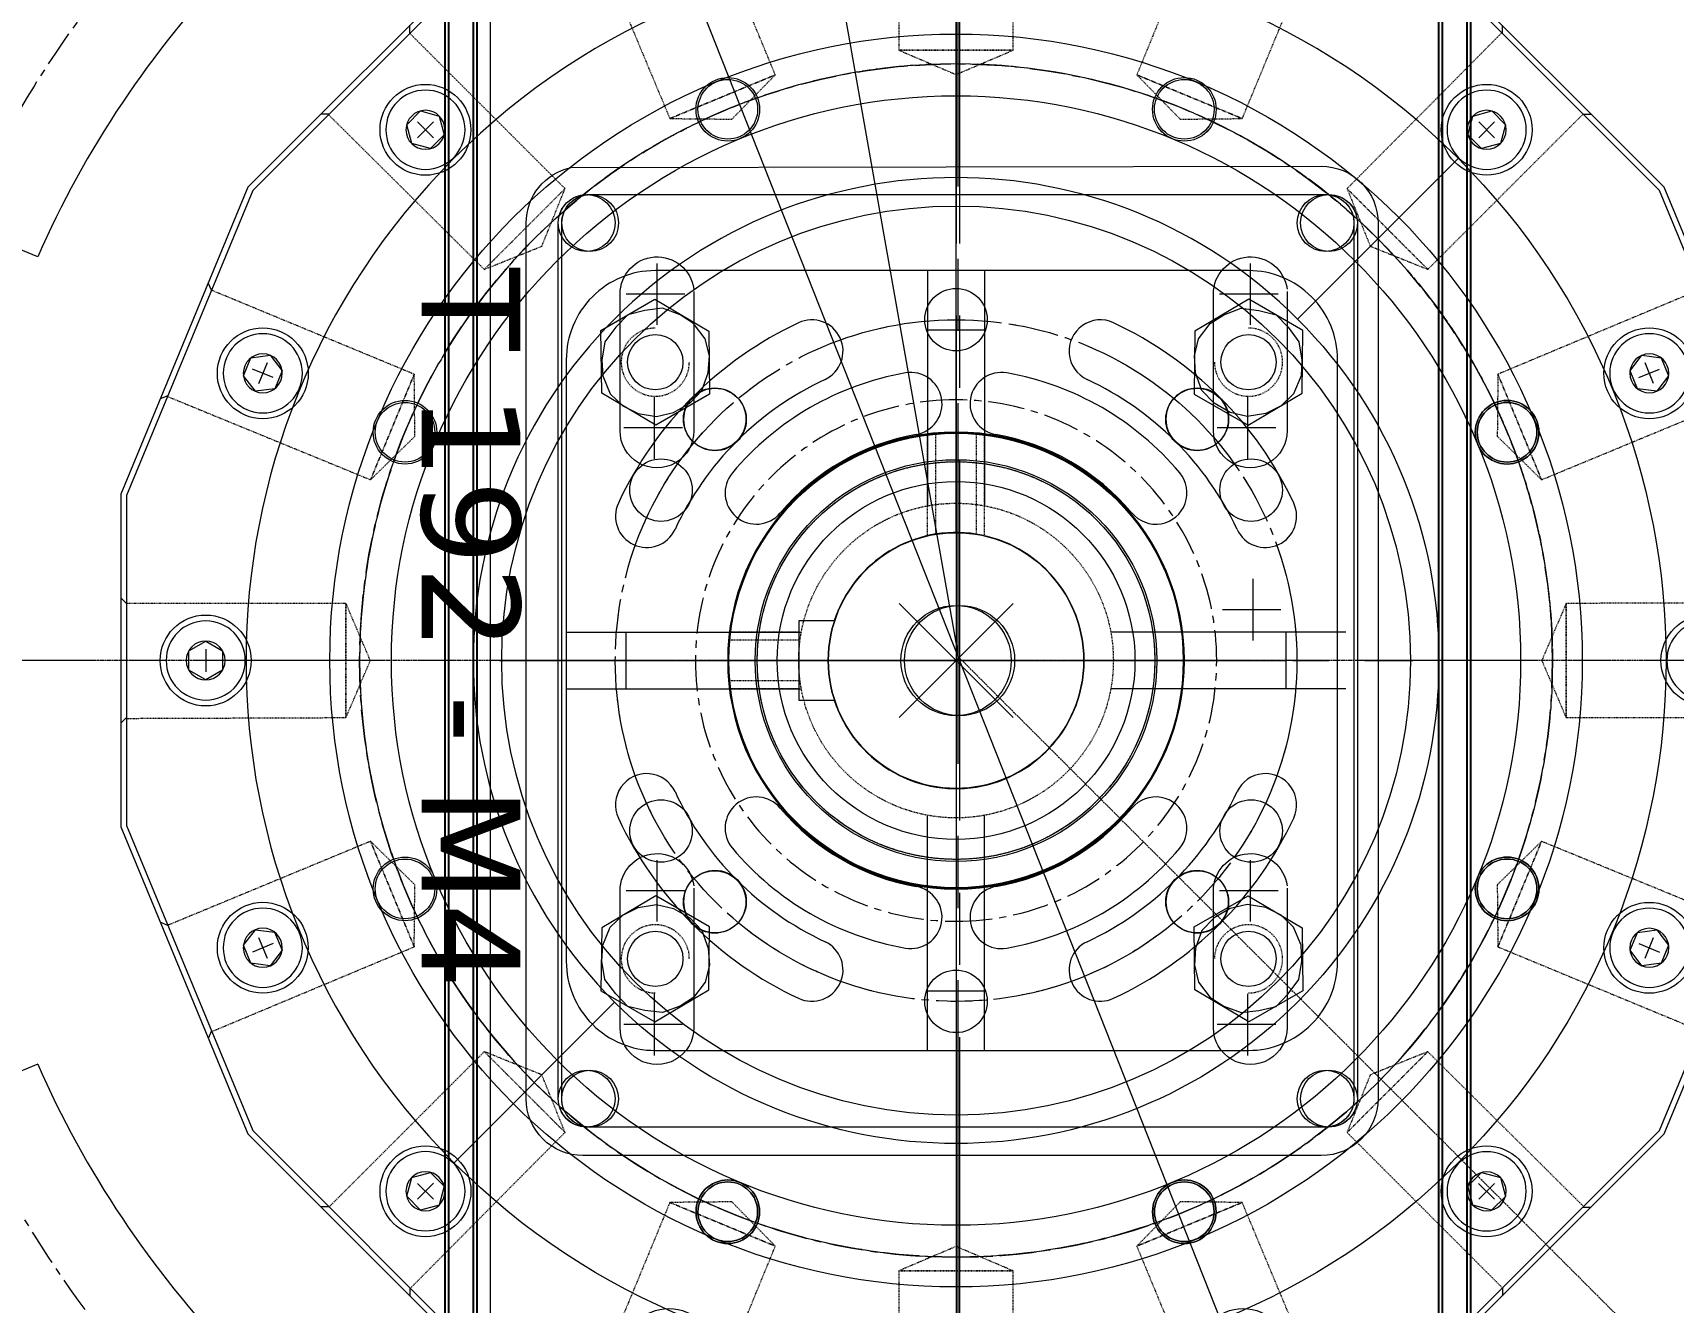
# Model space of a CAD drawing. Extents: x -3873 to 164127, y 7129 to 96529.
# Drawn here: x 83887.2 to 84176, y 64186.1 to 64409.5 of the extents above; entities that cross this region are included whole.
import ezdxf

# ---------------------------------------------------------------- set-up
doc = ezdxf.new("R2010")
doc.units = 0
doc.header["$PDMODE"] = 35
doc.header["$PDSIZE"] = 25
for name, pattern in [('ACAD_ISO02W100', [15, 12, -3]), ('CENTER', [50.8, 31.75, -6.35, 6.35, -6.35]), ('CENTRE', [50.8, 31.75, -6.35, 6.35, -6.35]), ('DASHED', [0.2068, 0.1655, -0.0413])]:
    doc.linetypes.add(name, pattern=pattern)
doc.layers.get('0').update_dxf_attribs({"linetype": 'CONTINUOUS'})
doc.layers.get('Defpoints').update_dxf_attribs({"linetype": 'CONTINUOUS'})
doc.layers.add('AM_5', color=3, linetype='CONTINUOUS', lineweight=25)
doc.layers.add('LAYOUT Kromeka', color=1, linetype='CONTINUOUS', lineweight=5)
doc.dimstyles.new('ISO-25', dxfattribs={"dimtxt": 2.5, "dimasz": 2.5, "dimexe": 1.25, "dimexo": 0.625, "dimtad": 1, "dimtxsty": 'Standard', "dimcen": 2.5, "dimadec": 0, "dimazin": 0, "dimtfac": 1, "dimtmove": 0, "dimatfit": 3, "dimfxl": 0, "dimarcsym": 0})
doc.dimstyles.new('ISO-25$3', dxfattribs={"dimtxt": 2.498, "dimasz": 2.5, "dimexe": 1.25, "dimexo": 0.625, "dimtad": 1, "dimdec": 1, "dimtxsty": 'Standard', "dimcen": 2.5, "dimclrd": 252, "dimclre": 252, "dimclrt": 1, "dimadec": 0, "dimazin": 0, "dimtfac": 1, "dimtmove": 2, "dimatfit": 3, "dimfxl": 0, "dimarcsym": 0})

# ---------------------------------------------------------------- blocks, each defined once
blk = doc.blocks.new('kilavuz-air-ust')
at = {"linetype": 'Continuous', "ltscale": 2}
for points, knots in [([(-132.1, -93.32, 36.52), (-124.22, -93.1, 36.52), (-116.34, -93.14, 36.52), (-101.74, -93.68, 36.52), (-94.99, -94.12, 36.52), (-82.99, -95.23, 36.52), (-77.72, -95.84, 36.52), (-67.25, -97.27, 36.52), (-62.05, -98.09, 36.52), (-49.79, -100.31, 36.52), (-42.77, -101.79, 36.52), (-28.35, -105.27, 36.52), (-20.96, -107.29, 36.52), (-6.39, -111.77, 36.52), (0.78, -114.21, 36.52), (14.86, -119.47, 36.52), (21.76, -122.29, 36.52), (35.31, -128.26, 36.52), (41.95, -131.42, 36.52), (54.93, -138.03, 36.52), (61.27, -141.49, 36.52), (79.88, -152.27, 36.52), (91.7, -160, 36.52), (114.18, -176.27, 36.52), (124.85, -184.83, 36.52), (143.15, -200.86, 36.52), (150.96, -208.23, 36.52), (165.95, -223.32, 36.52), (173.11, -231.05, 36.52), (186.84, -246.78, 36.52), (193.4, -254.79, 36.52), (207.41, -272.96, 36.52), (214.72, -283.17, 36.52), (228.57, -303.93, 36.52), (235.12, -314.48, 36.52), (247.5, -335.85, 36.52), (253.34, -346.68, 36.52), (264.37, -368.61, 36.52), (269.56, -379.7, 36.52), (279.33, -402.11, 36.52), (283.92, -413.44, 36.52), (292.5, -436.3, 36.52), (296.51, -447.83, 36.52), (305.55, -476.03, 36.52), (310.31, -492.79, 36.52), (318.74, -526.61, 36.52), (322.42, -543.68, 36.52), (325.91, -562.7, 36.52), (326.24, -564.53, 36.52), (327.21, -570.03, 36.52), (327.84, -573.7, 36.52), (328.63, -578.52, 36.52), (328.81, -579.66, 36.52), (329.15, -581.78, 36.52), (329.3, -582.75, 36.52), (329.53, -584.23, 36.52), (329.61, -584.73, 36.52), (329.76, -585.71, 36.52), (329.83, -586.18, 36.52), (330.05, -587.62, 36.52), (330.18, -588.56, 36.52), (330.44, -590.6, 36.52), (330.57, -591.69, 36.52), (330.83, -594.18, 36.52), (330.96, -595.57, 36.52), (331.22, -598.8, 36.52), (331.35, -600.63, 36.52), (331.77, -607.25, 36.52), (332.05, -613.01, 36.52), (332.38, -621.79, 36.52), (332.43, -623.09, 36.52), (332.56, -627.13, 36.52), (332.66, -630.03, 36.52), (332.79, -634.66, 36.52), (332.84, -636.23, 36.52), (332.95, -640.39, 36.52), (333.02, -643.1, 36.52), (333.08, -645.4, 36.52)], [0, 0, 0, 0, 0.036533, 0.036533, 0.067928, 0.067928, 0.092676, 0.092676, 0.117424, 0.117424, 0.151278, 0.151278, 0.187913, 0.187913, 0.224548, 0.224548, 0.261183, 0.261183, 0.297817, 0.297817, 0.334452, 0.334452, 0.407721, 0.407721, 0.480991, 0.480991, 0.540076, 0.540076, 0.599161, 0.599161, 0.658246, 0.658246, 0.730999, 0.730999, 0.803752, 0.803752, 0.876505, 0.876505, 0.949258, 0.949258, 1.022011, 1.022011, 1.094764, 1.094764, 1.198431, 1.198431, 1.302097, 1.302097, 1.313136, 1.313136, 1.335214, 1.335214, 1.342067, 1.342067, 1.347928, 1.347928, 1.350909, 1.350909, 1.353891, 1.353891, 1.359853, 1.359853, 1.365683, 1.365683, 1.371514, 1.371514, 1.377344, 1.377344, 1.389897, 1.389897, 1.391978, 1.391978, 1.396139, 1.396139, 1.398159, 1.398159, 1.401334, 1.401334, 1.401334, 1.401334]), ([(-131.83, -103.32, 36.52), (-124.32, -103.11, 36.52), (-116.82, -103.14, 36.52), (-102.89, -103.64, 36.52), (-96.46, -104.04, 36.52), (-83.35, -105.23, 36.52), (-76.69, -106.02, 36.52), (-63.47, -107.97, 36.52), (-56.9, -109.13, 36.52), (-43.89, -111.79, 36.52), (-37.46, -113.3, 36.52), (-24.74, -116.63, 36.52), (-18.46, -118.47, 36.52), (-6.07, -122.44, 36.52), (0.03, -124.58, 36.52), (12.05, -129.13, 36.52), (17.96, -131.55, 36.52), (32.57, -137.96, 36.52), (41.13, -142.11, 36.52), (57.75, -150.92, 36.52), (65.82, -155.58, 36.52), (81.45, -165.33, 36.52), (89.02, -170.43, 36.52), (107.91, -184.04, 36.52), (118.88, -192.84, 36.52), (138.42, -210.06, 36.52), (147.13, -218.4, 36.52), (162.16, -233.92, 36.52), (168.62, -241.02, 36.52), (181.04, -255.47, 36.52), (186.99, -262.82, 36.52), (199.76, -279.47, 36.52), (206.44, -288.82, 36.52), (219.59, -308.45, 36.52), (226.01, -318.75, 36.52), (238.35, -339.96, 36.52), (244.26, -350.9, 36.52), (255.42, -373.05, 36.52), (260.66, -384.27, 36.52), (272.38, -411.23, 36.52), (278.58, -427.09, 36.52), (289.86, -459.23, 36.52), (294.95, -475.51, 36.52), (304.07, -508.4, 36.52), (308.1, -525.01, 36.52), (312.27, -544.84, 36.52), (312.9, -547.92, 36.52), (314.73, -557.18, 36.52), (315.89, -563.36, 36.52), (317.35, -571.7, 36.52), (317.71, -573.83, 36.52), (318.28, -577.21, 36.52), (318.48, -578.45, 36.52), (318.86, -580.77, 36.52), (319.03, -581.85, 36.52), (319.33, -583.73, 36.52), (319.46, -584.52, 36.52), (319.66, -585.8, 36.52), (319.73, -586.29, 36.52), (319.88, -587.23, 36.52), (319.95, -587.68, 36.52), (320.17, -589.21, 36.52), (320.32, -590.26, 36.52), (320.58, -592.33, 36.52), (320.69, -593.31, 36.52), (320.91, -595.55, 36.52), (321.03, -596.81, 36.52), (321.26, -599.73, 36.52), (321.38, -601.39, 36.52), (321.86, -608.93, 36.52), (322.22, -616.71, 36.52), (322.61, -628.83, 36.52), (322.65, -630.03, 36.52), (322.76, -633.74, 36.52), (322.84, -636.36, 36.52), (322.97, -641.37, 36.52), (323.03, -643.67, 36.52), (323.09, -645.69, 36.52)], [0, 0, 0, 0, 0.035766, 0.035766, 0.066568, 0.066568, 0.098779, 0.098779, 0.13099, 0.13099, 0.163202, 0.163202, 0.195413, 0.195413, 0.227624, 0.227624, 0.259835, 0.259835, 0.308584, 0.308584, 0.357333, 0.357333, 0.406082, 0.406082, 0.483154, 0.483154, 0.551093, 0.551093, 0.606202, 0.606202, 0.661312, 0.661312, 0.729146, 0.729146, 0.801471, 0.801471, 0.876134, 0.876134, 0.950797, 0.950797, 1.053674, 1.053674, 1.156552, 1.156552, 1.259429, 1.259429, 1.27832, 1.27832, 1.316101, 1.316101, 1.32908, 1.32908, 1.33663, 1.33663, 1.343198, 1.343198, 1.348022, 1.348022, 1.350955, 1.350955, 1.353887, 1.353887, 1.361017, 1.361017, 1.366435, 1.366435, 1.371852, 1.371852, 1.377269, 1.377269, 1.393438, 1.393438, 1.395152, 1.395152, 1.398581, 1.398581, 1.401334, 1.401334, 1.401334, 1.401334])]:
    blk.add_open_spline(points, degree=3, knots=knots, dxfattribs=at)
at = {"linetype": 'CENTER', "ltscale": 2}
blk.add_open_spline([(-131.97, -98.32, 36.52), (-124.33, -98.11, 36.52), (-116.7, -98.14, 36.52), (-103.58, -98.61, 36.52), (-98.08, -98.94, 36.52), (-87.72, -99.78, 36.52), (-82.87, -100.28, 36.52), (-73.22, -101.47, 36.52), (-68.42, -102.15, 36.52), (-54.05, -104.51, 36.52), (-44.54, -106.46, 36.52), (-28.9, -110.32, 36.52), (-22.67, -112.03, 36.52), (-10.35, -115.76, 36.52), (-4.27, -117.78, 36.52), (7.7, -122.08, 36.52), (13.59, -124.37, 36.52), (27.28, -130.08, 36.52), (34.99, -133.61, 36.52), (50.03, -141.08, 36.52), (57.36, -145.02, 36.52), (74.68, -155.02, 36.52), (84.46, -161.27, 36.52), (102.86, -174.09, 36.52), (111.5, -180.63, 36.52), (126.05, -192.51, 36.52), (132.1, -197.74, 36.52), (143.83, -208.41, 36.52), (149.51, -213.86, 36.52), (162.16, -226.61, 36.52), (169.02, -233.99, 36.52), (184.38, -251.53, 36.52), (192.67, -261.81, 36.52), (206.58, -280.41, 36.52), (212.38, -288.65, 36.52), (223.47, -305.32, 36.52), (228.75, -313.74, 36.52), (238.86, -330.76, 36.52), (243.68, -339.37, 36.52), (252.9, -356.78, 36.52), (257.3, -365.58, 36.52), (267.82, -387.85, 36.52), (273.68, -401.42, 36.52), (284.55, -428.92, 36.52), (289.55, -442.83, 36.52), (298.74, -470.93, 36.52), (302.93, -485.13, 36.52), (310.52, -513.76, 36.52), (313.92, -528.2, 36.52), (317.59, -545.88, 36.52), (318.22, -549.04, 36.52), (320.08, -558.52, 36.52), (321.24, -564.86, 36.52), (322.57, -572.56, 36.52), (322.8, -573.92, 36.52), (323.48, -577.98, 36.52), (323.92, -580.69, 36.52), (324.45, -584.09, 36.52), (324.56, -584.78, 36.52), (324.82, -586.48, 36.52), (324.97, -587.43, 36.52), (325.24, -589.35, 36.52), (325.37, -590.33, 36.52), (325.65, -592.71, 36.52), (325.8, -594.14, 36.52), (326.11, -597.58, 36.52), (326.27, -599.59, 36.52), (326.59, -604.39, 36.52), (326.74, -607.18, 36.52), (327.24, -617.34, 36.52), (327.57, -626.36, 36.52), (327.96, -640.79, 36.52), (328.02, -643.34, 36.52), (328.09, -645.54, 36.52)], degree=3, knots=[0, 0, 0, 0, 0.035866, 0.035866, 0.06185, 0.06185, 0.084892, 0.084892, 0.107934, 0.107934, 0.154268, 0.154268, 0.185597, 0.185597, 0.216926, 0.216926, 0.248256, 0.248256, 0.290883, 0.290883, 0.33351, 0.33351, 0.394325, 0.394325, 0.452591, 0.452591, 0.496469, 0.496469, 0.540347, 0.540347, 0.59739, 0.59739, 0.673588, 0.673588, 0.7326, 0.7326, 0.791328, 0.791328, 0.850056, 0.850056, 0.908783, 0.908783, 0.997459, 0.997459, 1.086135, 1.086135, 1.174811, 1.174811, 1.263486, 1.263486, 1.28271, 1.28271, 1.321156, 1.321156, 1.329347, 1.329347, 1.345729, 1.345729, 1.349852, 1.349852, 1.356021, 1.356021, 1.362189, 1.362189, 1.369262, 1.369262, 1.376334, 1.376334, 1.383407, 1.383407, 1.398316, 1.398316, 1.401334, 1.401334, 1.401334, 1.401334], dxfattribs=at)
blk = doc.blocks.new('ALT-profili-ust')
at = {"linetype": 'Continuous', "ltscale": 0.2}
for p, q in [((0.75, 9.7), (0.75, -9.7)), ((-8.95, 0), (10.45, 0))]:
    blk.add_line(p, q, dxfattribs=at)
at = {"linetype": 'CENTRE', "ltscale": 2}
blk.add_line((-847.37, 0), (1061.83, 0), dxfattribs=at)
at = {"lineweight": 25}
for points in [[(-847.37, 90), (-847.37, 84.95), (1061.83, 84.95), (1061.83, 90)], [(-847.37, -84.95), (-847.37, -90), (1061.83, -90), (1061.83, -84.95)]]:
    blk.add_lwpolyline(points, close=True, dxfattribs=at)
at = {"linetype": 'Continuous', "ltscale": 0.2}
blk.add_lwpolyline([(-81.27, -65.04), (-81.27, 65.06, -0.414214), (-76.27, 70.06), (77.88, 70.05, -0.414214), (82.88, 65.05), (82.88, -65.05, -0.414214), (77.88, -70.05), (-76.27, -70.04, -0.414214), (-81.27, -65.04)], format="xyb", dxfattribs=at)
for centre, radius in [((-76.27, 65.06), 5), ((77.88, 65.05), 5), ((0.75, 0), 9.7), ((-76.27, -65.04), 5), ((77.88, -65.05), 5)]:
    blk.add_circle(centre, radius, dxfattribs=at)
blk = doc.blocks.new('UST-profili-ust')
at = {"linetype": 'Continuous', "ltscale": 0.2}
for p, q in [((0.75, 9.7), (0.75, -9.7)), ((-8.95, 0), (10.45, 0))]:
    blk.add_line(p, q, dxfattribs=at)
at = {"linetype": 'CENTRE', "ltscale": 2}
blk.add_line((-847.37, 0), (1061.83, 0), dxfattribs=at)
at = {"lineweight": 25}
for points in [[(-847.37, 90), (-847.37, 84.95), (1061.83, 84.95), (1061.83, 90)], [(-847.37, -84.95), (-847.37, -90), (1061.83, -90), (1061.83, -84.95)]]:
    blk.add_lwpolyline(points, close=True, dxfattribs=at)
at = {"linetype": 'Continuous', "ltscale": 0.2}
blk.add_lwpolyline([(-81.27, -65.04), (-81.27, 65.06, -0.414214), (-76.27, 70.06), (77.88, 70.05, -0.414214), (82.88, 65.05), (82.88, -65.05, -0.414214), (77.88, -70.05), (-76.27, -70.04, -0.414214), (-81.27, -65.04)], format="xyb", dxfattribs=at)
for centre, radius in [((-76.27, 65.06), 5), ((77.88, 65.05), 5), ((0.75, 0), 9.7), ((-76.27, -65.04), 5), ((77.88, -65.05), 5)]:
    blk.add_circle(centre, radius, dxfattribs=at)
blk = doc.blocks.new('ORTA-mil-plakasi-ust')
at = {"linetype": 'Continuous', "ltscale": 0.2}
for p, q in [((-63.74, 14.31), (-63.74, 3.99)), ((-40.19, 13.88), (-40.19, 3.57)), ((41.29, 14.31), (41.29, 3.99)), ((64.84, 13.88), (64.84, 3.57)), ((-69.15, 9.4), (-58.32, 9.4)), ((-34.77, 8.98), (-45.61, 8.98)), ((35.88, 9.4), (46.71, 9.4)), ((70.26, 8.98), (59.43, 8.98)), ((-63.74, -90.16), (-63.74, -100.48)), ((-40.19, -90.58), (-40.19, -100.9)), ((41.29, -90.16), (41.29, -100.48)), ((64.84, -90.58), (64.84, -100.9)), ((-69.15, -95.07), (-58.32, -95.07)), ((35.88, -95.07), (46.71, -95.07)), ((-34.77, -95.49), (-45.61, -95.49)), ((70.26, -95.49), (59.43, -95.49))]:
    blk.add_line(p, q, dxfattribs=at)
blk.add_lwpolyline([(-86.04, -110.2), (-86.26, 21.9, -0.415064), (-76.26, 31.9), (77.88, 31.9, -0.414213), (87.88, 21.9), (87.88, -108.1, -0.414214), (77.88, -118.1), (-76.26, -118.1, -0.353297)], format="xyb", close=True, dxfattribs=at)
for points in [[(-64.23, 15.9), (-39.7, 15.9, -1.00655), (-39.7, 2.91), (-63.74, 2.91, -0.939395), (-64.64, 15.89, -1.14101)], [(40.8, 15.9), (65.33, 15.9, -1.00655), (65.33, 2.91), (41.29, 2.91, -0.939395), (40.4, 15.89, -1.14101)], [(-64.23, -88.57), (-39.7, -88.57, -1.00655), (-39.7, -101.56), (-63.74, -101.56, -0.939395), (-64.64, -88.58, -1.14101)], [(40.8, -88.57), (65.33, -88.57, -1.00655), (65.33, -101.56), (41.29, -101.56, -0.939395), (40.4, -88.58, -1.14101)]]:
    blk.add_lwpolyline(points, format="xyb", dxfattribs=at)
blk.add_circle((0.75, -42.4), 35.36, dxfattribs=at)
blk = doc.blocks.new('sase-ust')
at = {"linetype": 'CENTRE', "ltscale": 2}
blk.add_line((-955.77, 0.42), (963.44, 0.42), dxfattribs=at)
at = {"linetype": 'Continuous'}
for name, p in [('UST-profili-ust', (-98.39, 0.72)), ('ALT-profili-ust', (-98.39, 0.11)), ('ORTA-mil-plakasi-ust', (-98.39, 42.51))]:
    blk.add_blockref(name, p, dxfattribs=at)
blk = doc.blocks.new('*D384')
at = {"color": 0, "linetype": 'Continuous', "lineweight": -2, "ltscale": 0.2, "transparency": 16777216}
blk.add_line((-189.01, -32.9), (-449.01, -78.89), dxfattribs=at)
for start, end in [(180.6246, 184.1113), (185.9165, 189.4032)]:
    blk.add_arc((1.14, 0.73), 456.64, start, end, dxfattribs=at)
at = {"color": 0, "linetype": 'Continuous', "ltscale": 0.2, "transparency": 16777216}
for points in [[(-456.3, -4.25), (-454.64, -4.24), (-455.5, 0.75)], [(-448.54, -73.73), (-450.18, -74.02), (-448.52, -78.8)]]:
    blk.add_solid(points, dxfattribs=at)
at = {"layer": 'Defpoints', "color": 0, "linetype": 'Continuous', "ltscale": 0.2, "transparency": 16777216}
for p in [(-988.74, 0.78), (-1.21, 0.32), (1191.02, 0.67, 73.03), (-454.72, -25.89), (-186.06, -32.38)]:
    blk.add_point(p, dxfattribs=at)
at = {"color": 0, "linetype": 'Continuous', "ltscale": 0.2, "transparency": 16777216, "insert": (-453.75, -39.18), "char_height": 4, "attachment_point": 5, "rotation": 275.0139}
blk.add_mtext('10,0°', dxfattribs=at)
blk = doc.blocks.new('*D378')
at = {"layer": 'AM_5', "color": 252, "lineweight": -2, "transparency": 16777216}
for p, q in [((490.18, 194.66), (485.53, 192.82)), ((-482.39, -190.35), (480.88, 190.98)), ((-487.03, -192.19), (-491.68, -194.03))]:
    blk.add_line(p, q, dxfattribs=at)
at = {"layer": 'AM_5', "color": 252, "transparency": 16777216}
for points in [[(485.23, 193.59), (485.84, 192.04), (480.88, 190.98)], [(-487.34, -191.41), (-486.73, -192.96), (-482.39, -190.35)]]:
    blk.add_solid(points, dxfattribs=at)
at = {"layer": 'Defpoints', "color": 0, "transparency": 16777216}
for p in [(480.88, 190.98), (-482.39, -190.35)]:
    blk.add_point(p, dxfattribs=at)
at = {"layer": 'AM_5', "color": 1, "transparency": 16777216, "insert": (498.34, 197.89), "char_height": 4, "attachment_point": 5, "rotation": 21.5969}
blk.add_mtext('∅1036', dxfattribs=at)
blk = doc.blocks.new('anamil-sensor-saci-ust')
at = {"linetype": 'Continuous', "ltscale": 0.2}
for p, q in [((-71.04, 161.71), (-82.24, 188.74)), ((71.04, 161.71), (82.24, 188.74))]:
    blk.add_line(p, q, dxfattribs=at)
for points in [[(-22.5, 0), (-139.98, 0), (-139.98, 5), (-159.98, 5), (-159.98, 0), (-214.12, 0)], [(22.5, 0), (139.98, 0), (139.98, -5), (159.98, -5), (159.98, 0), (214.12, 0)]]:
    blk.add_lwpolyline(points, dxfattribs=at)
at = {"linetype": 'CENTER', "ltscale": 0.2}
for radius in [228.75, 191.25, 45.89]:
    blk.add_arc((0, 0), radius, 0, 180, dxfattribs=at)
at = {"linetype": 'Continuous', "ltscale": 0.2}
for radius, start, end in [(214.12, 91.0035, 180), (214.12, 0, 88.9965), (205.88, 113.5437, 133.9563), (205.88, 46.0437, 66.4563), (176.62, 113.7166, 133.7834), (176.62, 46.2166, 66.2834), (22.5, 0, 180)]:
    blk.add_arc((0, 0), radius, start, end, dxfattribs=at)
for centre, start, end in [((-29.51, 35.16), 310, 130), ((29.51, 35.16), 50, 230), ((-45.2, 7.97), 170, 350), ((45.21, 7.97), 190, 10)]:
    blk.add_arc(centre, 5.5, start, end)
at = {"linetype": 'Continuous'}
for radius, start, end in [(51.4, 130, 170), (51.4, 10, 50), (40.4, 130, 170), (40.4, 10, 50)]:
    blk.add_arc((0, 0), radius, start, end, dxfattribs=at)
blk = doc.blocks.new('M8-imbus-ust')
for p, q in [((0, 3.43), (-2.97, 1.71)), ((2.97, 1.71), (0, 3.43)), ((-2.97, 1.71), (-2.97, -1.71)), ((2.97, -1.71), (2.97, 1.71)), ((-2.97, -1.71), (0, -3.43)), ((0, -3.43), (2.97, -1.71))]:
    blk.add_line(p, q)
for radius in [6.97, 3.43]:
    blk.add_circle((0, 0), radius)
at = {"flags": 9}
blk.add_attdef('COPYRIGHT', (0, 0), '', height=0.000000000199, dxfattribs=at)
blk = doc.blocks.new('*U323')
at = {"linetype": 'Continuous', "ltscale": 0.2}
for p, q in [((-18.24, 10.11, -562679.17), (-19.25, 11.12, -562679.17)), ((-18.24, -9.98, -562679.17), (-19.25, -10.99, -562679.17))]:
    blk.add_line(p, q, dxfattribs=at)
at = {"linetype": 'DASHED', "ltscale": 0.2}
for p, q in [((20.42, 10.12, -562608.04), (-18.25, 10.12, -562681.07)), ((24.7, 0.07, -562608.04), (20.42, 10.12, -562608.04)), ((20.42, 10.12, -562608.04), (20.42, -9.98, -562608.04)), ((20.42, -9.98, -562608.04), (20.42, 10.12, -562608.04)), ((20.42, -9.98, -562608.04), (24.7, 0.07, -562608.04)), ((-18.25, -10.12, -562681.07), (20.42, -9.98, -562608.04))]:
    blk.add_line(p, q, dxfattribs=at)
at = {"linetype": 'CENTRE', "ltscale": 0.2}
for p, q in [((-2.3, 0.07, -562681.07), (-6.25, 0.07, -562681.07)), ((-4.28, 2.04, -562681.07), (-4.28, -1.91, -562681.07))]:
    blk.add_line(p, q, dxfattribs=at)
at = {"linetype": 'Continuous', "ltscale": 0.2}
blk.add_circle((-4.28, 0.07, -562681.07), 8, dxfattribs=at)
at = {"linetype": 'Continuous', "xscale": -1, "rotation": 180}
blk.add_blockref('M8-imbus-ust', (-4.28, 0.07, -562681.07), dxfattribs=at)
blk = doc.blocks.new('*U324')
at = {"linetype": 'ByBlock', "lineweight": -2, "transparency": 16777216}
for p, rotation in [((11456.92, 978.38, 562681.07), 269.9999999999999), ((11408, 968.63, 562681.07), 292.4999999999998), ((11505.85, 968.68, 562681.07), 247.4999999999999), ((11366.54, 940.89, 562681.07), 314.9999999999999), ((11547.34, 940.98, 562681.07), 224.9999999999999), ((11338.85, 899.4, 562681.07), 337.4999999999997), ((11575.07, 899.52, 562681.07), 202.4999999999998), ((11584.83, 850.6, 562681.07), 180), ((11338.9, 801.55, 562681.07), 22.49999999999999), ((11575.12, 801.68, 562681.07), 157.4999999999999), ((11366.64, 760.09, 562681.07), 44.99999999999996), ((11547.43, 760.19, 562681.07), 134.9999999999999), ((11408.13, 732.4, 562681.07), 67.49999999999993), ((11505.97, 732.45, 562681.07), 112.4999999999999), ((11457.05, 722.7, 562681.07), 89.99999999999994)]:
    blk.add_blockref('*U323', p, dxfattribs=dict(at, rotation=rotation))
blk.add_blockref('*U323', (11329.14, 850.47, 562681.07), dxfattribs=at)
blk = doc.blocks.new('ortamil-tabla-ust')
at = {"linetype": 'Continuous', "ltscale": 0.2}
for points in [[(-147.09, -29.26), (-124.7, -83.32), (-83.32, -124.7), (-29.26, -147.09), (29.26, -147.09), (83.32, -124.7), (124.7, -83.32), (147.09, -29.26), (147.09, 29.26), (124.7, 83.32), (83.32, 124.7), (29.26, 147.09), (-29.26, 147.09), (-83.32, 124.7), (-124.7, 83.32), (-147.09, 29.26)], [(-146.09, -29.06), (-123.85, -82.75), (-82.75, -123.85), (-29.06, -146.09), (29.06, -146.09), (82.75, -123.85), (123.85, -82.75), (146.09, -29.06), (146.09, 29.06), (123.85, 82.75), (82.75, 123.85), (29.06, 146.09), (-29.06, 146.09), (-82.75, 123.85), (-123.85, 82.75), (-146.09, 29.06)]]:
    blk.add_lwpolyline(points, close=True, dxfattribs=at)
at = {"linetype": 'CENTER'}
blk.add_circle((0, 0), 60, dxfattribs=at)
at = {"linetype": 'Continuous', "ltscale": 0.2}
for centre, radius in [((-30, 51.96), 5.5), ((30, 51.96), 5.5), ((0, 0), 35.01), ((-60, 0), 5.5), ((60, 0), 5.5), ((-30, -51.96), 5.5), ((30, -51.96), 5.5)]:
    blk.add_circle(centre, radius, dxfattribs=at)
at = {"linetype": 'Continuous'}
blk.add_blockref('*U324', (-11456.99, -850.54), dxfattribs=at)
blk = doc.blocks.new('disli-M4-T192-ust')
at = {"linetype": 'Continuous', "ltscale": 0.2}
for p, q in [((-10.04, 10.04), (10.04, -10.04)), ((-10.04, -10.04), (10.04, 10.04))]:
    blk.add_line(p, q, dxfattribs=at)
at = {"linetype": 'Continuous'}
for radius in [389, 380]:
    blk.add_circle((0, 0), radius, dxfattribs=at)
at = {"linetype": 'CENTER'}
blk.add_circle((0, 0), 385, dxfattribs=at)
at = {"linetype": 'CENTRE', "ltscale": 0.2}
blk.add_circle((0, 0), 60, dxfattribs=at)
for centre in [(-42.5, 42.5), (42.5, 42.5), (-42.5, -42.5), (42.5, -42.5)]:
    blk.add_circle(centre, 5.5)
at = {"linetype": 'Continuous', "ltscale": 0.2}
for centre, radius in [((-42.43, 42.43), 5.5), ((42.43, 42.43), 5.5), ((0, 0), 40.1), ((-42.43, -42.43), 5.5), ((42.43, -42.43), 5.5)]:
    blk.add_circle(centre, radius, dxfattribs=at)
at = {"insert": (-69.1, -76.74, -51.12), "char_height": 17.3494, "attachment_point": 1}
blk.add_mtext('{\\fVerdana|b0|i0|c162|p34;T 192 - M4}', dxfattribs=at)
blk = doc.blocks.new('carrier diski-ust baski-ust')
at = {"linetype": 'DASHED', "ltscale": 0.2}
for p, q in [((-22.41, 3.59), (-39.84, 3.59)), ((-22.14, 5), (-39.69, 5)), ((-22.41, -3.59), (-39.84, -3.59)), ((-22.14, -5), (-39.69, -5)), ((-5, -27.7), (-5, -39.69)), ((-3.59, -27.7), (-3.59, -39.84)), ((3.59, -27.7), (3.59, -39.84)), ((5, -27.7), (5, -39.69))]:
    blk.add_line(p, q, dxfattribs=at)
at = {"linetype": 'CENTRE', "ltscale": 0.2}
for p, q in [((-22.7, 0), (-40, 0)), ((0, -27.7), (0, -40))]:
    blk.add_line(p, q, dxfattribs=at)
at = {"linetype": 'Continuous', "ltscale": 0.2}
blk.add_lwpolyline([(-7, -21.44), (-7, -27.7), (7, -27.7), (7, -21.44)], dxfattribs=at)
for centre, radius in [((0, 0), 80), ((-30, 51.96), 5.5), ((30, 51.96), 5.5), ((0, 0), 40), ((-60, 0), 5.5), ((60, 0), 5.5), ((-30, -51.96), 5.5), ((30, -51.96), 5.5)]:
    blk.add_circle(centre, radius, dxfattribs=at)
at = {"linetype": 'CENTRE', "ltscale": 0.2}
blk.add_circle((0, 0), 60, dxfattribs=at)
at = {"linetype": 'DASHED', "ltscale": 0.2}
blk.add_circle((0, 0), 35, dxfattribs=at)
at = {"linetype": 'Continuous', "ltscale": 0.2}
blk.add_arc((0, 0), 22.55, 288.0846, 251.9154, dxfattribs=at)
blk = doc.blocks.new('kare yatak-ust')
for p, q in [((-5, 68.64), (-5, 27.25)), ((5, 68.64), (5, 27.25)), ((-68.64, 5), (-27.25, 5)), ((68.64, 5), (27.25, 5)), ((-68.64, -5), (-27.25, -5)), ((68.64, -5), (27.25, -5)), ((-5, -68.64), (-5, -27.25)), ((5, -68.64), (5, -27.25))]:
    blk.add_line(p, q)
at = {"linetype": 'CENTRE'}
for p, q in [((-0.01, -58.14), (-0.01, 58.14)), ((-58.14, 0), (58.13, 0))]:
    blk.add_line(p, q, dxfattribs=at)
at = {"ltscale": 0.5}
blk.add_lwpolyline([(52.93, 67.18), (-52.94, 67.18, 0.414214), (-68.64, 51.48), (-68.64, -52.94, 0.414214), (-52.94, -68.64), (52.93, -68.64, 0.414214), (68.63, -52.94), (68.63, 51.48, 0.414214)], format="xyb", close=True, dxfattribs=at)
at = {"linetype": 'ACAD_ISO02W100', "lineweight": 5}
for points in [[(-47.06, 60.94), (-58.12, 61.06), (-63.6, 51.58), (-57.96, 42.05), (-46.91, 41.95), (-41.44, 51.43)], [(-60.88, 56.36), (-58.66, 58.47), (-56.13, 60.38), (-52.9, 60.91), (-50.09, 60.76), (-46.96, 59.43), (-44.83, 57.22), (-43.49, 54.53), (-42.93, 51.27), (-43.65, 48.29), (-45.3, 45.43), (-47.53, 43.3), (-50.62, 42.17), (-53.62, 41.98), (-56.61, 42.71), (-59.33, 44.77), (-60.86, 47.13), (-62, 50.22), (-61.62, 53.33)], [(47.04, 60.94), (58.11, 61.06), (63.58, 51.58), (57.95, 42.05), (46.9, 41.95), (41.43, 51.43)], [(60.87, 56.36), (58.64, 58.47), (56.12, 60.38), (52.89, 60.91), (50.08, 60.76), (46.94, 59.43), (44.81, 57.22), (43.48, 54.53), (42.92, 51.27), (43.64, 48.29), (45.29, 45.43), (47.52, 43.3), (50.61, 42.17), (53.61, 41.98), (56.6, 42.71), (59.32, 44.77), (60.85, 47.13), (61.98, 50.22), (61.61, 53.33)], [(-47.06, -62.4), (-58.12, -62.52), (-63.6, -53.04), (-57.96, -43.51), (-46.91, -43.4), (-41.44, -52.88)], [(-60.88, -57.82), (-58.66, -59.92), (-56.13, -61.84), (-52.9, -62.37), (-50.09, -62.22), (-46.96, -60.89), (-44.83, -58.68), (-43.49, -55.98), (-42.93, -52.73), (-43.65, -49.75), (-45.3, -46.89), (-47.53, -44.76), (-50.62, -43.63), (-53.62, -43.44), (-56.61, -44.17), (-59.33, -46.23), (-60.86, -48.59), (-62, -51.67), (-61.62, -54.78)], [(47.04, -62.4), (58.11, -62.52), (63.58, -53.04), (57.95, -43.51), (46.9, -43.4), (41.43, -52.88)], [(60.87, -57.82), (58.64, -59.92), (56.12, -61.84), (52.89, -62.37), (50.08, -62.22), (46.94, -60.89), (44.81, -58.68), (43.48, -55.98), (42.92, -52.73), (43.64, -49.75), (45.29, -46.89), (47.52, -44.76), (50.61, -43.63), (53.61, -43.44), (56.6, -44.17), (59.32, -46.23), (60.85, -48.59), (61.98, -51.67), (61.61, -54.78)]]:
    blk.add_lwpolyline(points, close=True, dxfattribs=at)
at = {"ltscale": 0.5}
for points in [[(5, 58.14), (-5, 58.14)], [(-58.14, 5), (-58.14, -5)], [(58.14, -5), (58.14, 5)], [(-5, -58.14), (5, -58.14)]]:
    blk.add_lwpolyline(points, dxfattribs=at)
for centre, radius in [((-52.52, 51.5), 4.87), ((52.51, 51.5), 4.87), ((0, 0), 31.5), ((0, 0), 22.5), ((-52.52, -52.96), 4.87), ((52.51, -52.96), 4.87)]:
    blk.add_circle(centre, radius, dxfattribs=at)
at = {"linetype": 'DASHED', "ltscale": 0.5}
blk.add_circle((0, 0), 27.7, dxfattribs=at)
at = {"linetype": 'DASHED', "ltscale": 0.2}
for centre, start, end in [((-52.52, 51.5), 270, 180), ((52.51, 51.5), 0, 270), ((-52.52, -52.96), 180, 90), ((52.51, -52.96), 90, 0)]:
    blk.add_arc(centre, 6, start, end, dxfattribs=at)
blk = doc.blocks.new('kam-tablasi-6-inch')
at = {"linetype": 'CENTER'}
blk.add_line((0, 407.22), (0, -406.38), dxfattribs=at)
at = {"linetype": 'CENTRE'}
blk.add_line((0, -80.42), (0, 80.42), dxfattribs=at)
at = {"linetype": 'Continuous', "ltscale": 0.2}
for centre, radius in [((-40.19, 97.03), 5.6), ((-40.19, 97.03), 5.25), ((-97.03, 40.19), 5.6), ((-97.03, 40.19), 5.25), ((-97.03, -40.19), 5.6), ((-97.03, -40.19), 5.25), ((-40.19, -97.03), 5.6), ((-40.19, -97.03), 5.25)]:
    blk.add_circle(centre, radius, dxfattribs=at)
at = {"linetype": 'CENTRE', "ltscale": 0.2}
blk.add_arc((0, 0), 105.02, 90, 270, dxfattribs=at)
at = {"linetype": 'Continuous'}
for radius, start, end in [(65.6, 115, 155), (54.6, 115, 155), (40.21, 90, 270), (54.6, 205, 245), (65.6, 205, 245)]:
    blk.add_arc((0, 0), radius, start, end, dxfattribs=at)
for centre, start, end in [((-25.4, 54.47), 295, 115), ((-54.47, 25.4), 155, 335), ((-54.47, -25.4), 25, 205), ((-25.4, -54.47), 245, 65)]:
    blk.add_arc(centre, 5.5, start, end)
at = {"linetype": 'Continuous', "ltscale": 0.2}
for centre, major_axis, ratio, start_param, end_param in [((0, 0.42), (0, -406.8), 0.773056, 3.141593, 6.283185), ((0, 0.42), (0, -381.8), 0.759506, 3.141593, 6.283185), ((-3.1, -0.33), (-3.1, -372.68), 0.743354, 3.141593, 6.305592), ((0, 0.42), (0, 330.19), 0.722319, 0, 3.141593)]:
    blk.add_ellipse(centre, major_axis=major_axis, ratio=ratio, start_param=start_param, end_param=end_param, dxfattribs=at)
at = {"linetype": 'CENTER'}
blk.add_ellipse((0, 0.42), major_axis=(0, 350.89), ratio=0.738157, start_param=0, end_param=3.141593, dxfattribs=at)
blk.add_ellipse((0, 0.42), major_axis=(0, 350.89), ratio=0.738157, start_param=0, end_param=3.141593, dxfattribs=at)
blk = doc.blocks.new('kam-tablasi-8-inch')
at = {"linetype": 'CENTER'}
blk.add_line((0, 407.22), (0, -406.38), dxfattribs=at)
at = {"linetype": 'CENTRE'}
blk.add_line((0, -80.42), (0, 80.42), dxfattribs=at)
at = {"linetype": 'Continuous', "ltscale": 0.2}
for centre, radius in [((40.19, 97.03), 5.6), ((40.19, 97.03), 5.25), ((97.03, 40.19), 5.6), ((97.03, 40.19), 5.25), ((97.03, -40.19), 5.6), ((97.03, -40.19), 5.25), ((40.19, -97.03), 5.6), ((40.19, -97.03), 5.25)]:
    blk.add_circle(centre, radius, dxfattribs=at)
for radius in [406.8, 381.8, 371.93, 330.19]:
    blk.add_arc((0, 0.42), radius, 270, 90, dxfattribs=at)
at = {"linetype": 'CENTER'}
blk.add_arc((0, 0.42), 350.89, 270, 90, dxfattribs=at)
at = {"linetype": 'CENTRE', "ltscale": 0.2}
blk.add_arc((0, 0), 105.02, 270, 90, dxfattribs=at)
for centre, start, end in [((25.4, 54.47), 65, 245), ((54.47, 25.4), 205, 25), ((54.47, -25.4), 335, 155), ((25.4, -54.47), 115, 295)]:
    blk.add_arc(centre, 5.5, start, end)
at = {"linetype": 'Continuous'}
for radius, start, end in [(65.6, 25, 65), (54.6, 25, 65), (40.21, 270, 90), (54.6, 295, 335), (65.6, 295, 335)]:
    blk.add_arc((0, 0), radius, start, end, dxfattribs=at)
blk = doc.blocks.new('mil-ORTA-yeni-ust')
at = {"linetype": 'Continuous'}
for name in ['kam-tablasi-6-inch', 'kam-tablasi-8-inch', 'anamil-sensor-saci-ust', 'ortamil-tabla-ust']:
    blk.add_blockref(name, (0, 0), dxfattribs=at)
blk.add_blockref('disli-M4-T192-ust', (0, 0))
at = {"linetype": 'Continuous', "ltscale": 0.2}
blk.add_blockref('carrier diski-ust baski-ust', (0, 0), dxfattribs=at)
at = {"xscale": 1.000002720803359, "yscale": 1.000002720803359, "zscale": 1.000002720803359}
blk.add_blockref('kare yatak-ust', (0, 0), dxfattribs=at)
at = {"linetype": 'Continuous', "rotation": 180}
blk.add_blockref('anamil-sensor-saci-ust', (0, 0), dxfattribs=at)
blk = doc.blocks.new('kam_flansi-ust')
at = {"linetype": 'Continuous', "ltscale": 0.2}
for p, q in [((-88.4, 88.4), (-60.12, 60.12)), ((60.12, -60.12), (88.4, -88.4))]:
    blk.add_line(p, q, dxfattribs=at)
for centre, radius in [((-97.03, 40.19), 5.6), ((-97.03, 40.19), 5.25), ((-97.03, -40.19), 5.6), ((-97.03, -40.19), 5.25), ((-40.19, -97.03), 5.6), ((-40.19, -97.03), 5.25), ((40.19, -97.03), 5.6), ((40.19, -97.03), 5.25)]:
    blk.add_circle(centre, radius, dxfattribs=at)
for radius in [125.02, 85.02]:
    blk.add_arc((0, 0), radius, 135, 315, dxfattribs=at)
at = {"linetype": 'CENTRE', "ltscale": 0.2}
blk.add_arc((0, 0), 105.02, 135, 315, dxfattribs=at)
blk = doc.blocks.new('*U377')
at = {"ltscale": 10}
blk.add_line((0, -300), (6100, -300), dxfattribs=at)
blk = doc.blocks.new('rehenger-6-8-ust')
at = {"linetype": 'DASHED', "ltscale": 2}
for p, q in [((0, 407.22), (0, -406.377)), ((-0.751, 0.316), (392.187, 393.482))]:
    blk.add_line(p, q, dxfattribs=at)
at = {"linetype": 'Continuous', "ltscale": 0.2}
for p, q in [((-8.943, 57.213), (-8.943, 46.895)), ((-3.527, 52.311), (-14.359, 52.311)), ((-186.057, -32.379), (-1.209, 0.316))]:
    blk.add_line(p, q, dxfattribs=at)
for radius in [110.271, 99.416]:
    blk.add_circle((0, 0), radius, dxfattribs=at)
at = {"linetype": 'CENTRE', "ltscale": 0.2}
blk.add_circle((0, 0), 105.021, dxfattribs=at)
at = {"linetype": 'Continuous', "ltscale": 0.2, "xscale": -1}
blk.add_blockref('kilavuz-air-ust', (-151.442, 669.838, 36.516), dxfattribs=at)
blk.add_blockref('sase-ust', (97.641, -0.105))
at = {"linetype": 'Continuous'}
for name in ['mil-ORTA-yeni-ust', 'kam-tablasi-6-inch', 'kam-tablasi-8-inch', 'kam_flansi-ust']:
    blk.add_blockref(name, (0, 0), dxfattribs=at)
at = {"linetype": 'Continuous', "xscale": -1, "rotation": 90}
blk.add_blockref('kam_flansi-ust', (0, 0), dxfattribs=at)
dim = blk.add_diameter_dim_2p(p1=(-482.386, -190.347), p2=(480.883, 190.979), dimstyle='ISO-25$3', override={"dimtxt": 4, "dimasz": 5, "dimexe": 0.5, "dimexo": 3, "dimgap": 1, "dimtad": 0, "dimpost": '', "dimcen": 1, "dimclrd": 256, "dimclrt": 256, "dimadec": 1, "dimtdec": 1, "dimtmove": 1, "dimatfit": 0})
dim.commit()
dim.dimension.update_dxf_attribs({"geometry": '*D378', "text_midpoint": (498.339, 197.889)})
at = {"linetype": 'Continuous', "ltscale": 0.2}
dim = blk.add_angular_dim_2l(base=(-454.721, -25.886), line1=((-186.057, -32.379), (-1.209, 0.316)), line2=((-988.74, 0.778), (1191.018, 0.674, 73.033)), dimstyle='ISO-25', override={"dimtxt": 4, "dimasz": 5, "dimexe": 0.5, "dimexo": 3, "dimgap": 1, "dimtad": 0, "dimcen": 1, "dimclrd": 256, "dimclre": 256, "dimclrt": 256, "dimadec": 1, "dimtdec": 1, "dimtmove": 1, "dimatfit": 0}, dxfattribs=at)
dim.commit()
dim.dimension.update_dxf_attribs({"geometry": '*D384', "text_midpoint": (-453.75, -39.178)})

msp = doc.modelspace()

# ---------------------------------------------------------------- block references
at = {"layer": 'LAYOUT Kromeka', "xscale": -1, "rotation": 90}
msp.add_blockref('*U377', (83667.71, 65837.14), dxfattribs=at)
at = {"layer": 'LAYOUT Kromeka', "ltscale": 2500, "rotation": 270}
msp.add_blockref('rehenger-6-8-ust', (84049.73, 64299.03, -15419959.69), dxfattribs=at)

doc.saveas('drawing.dxf')
